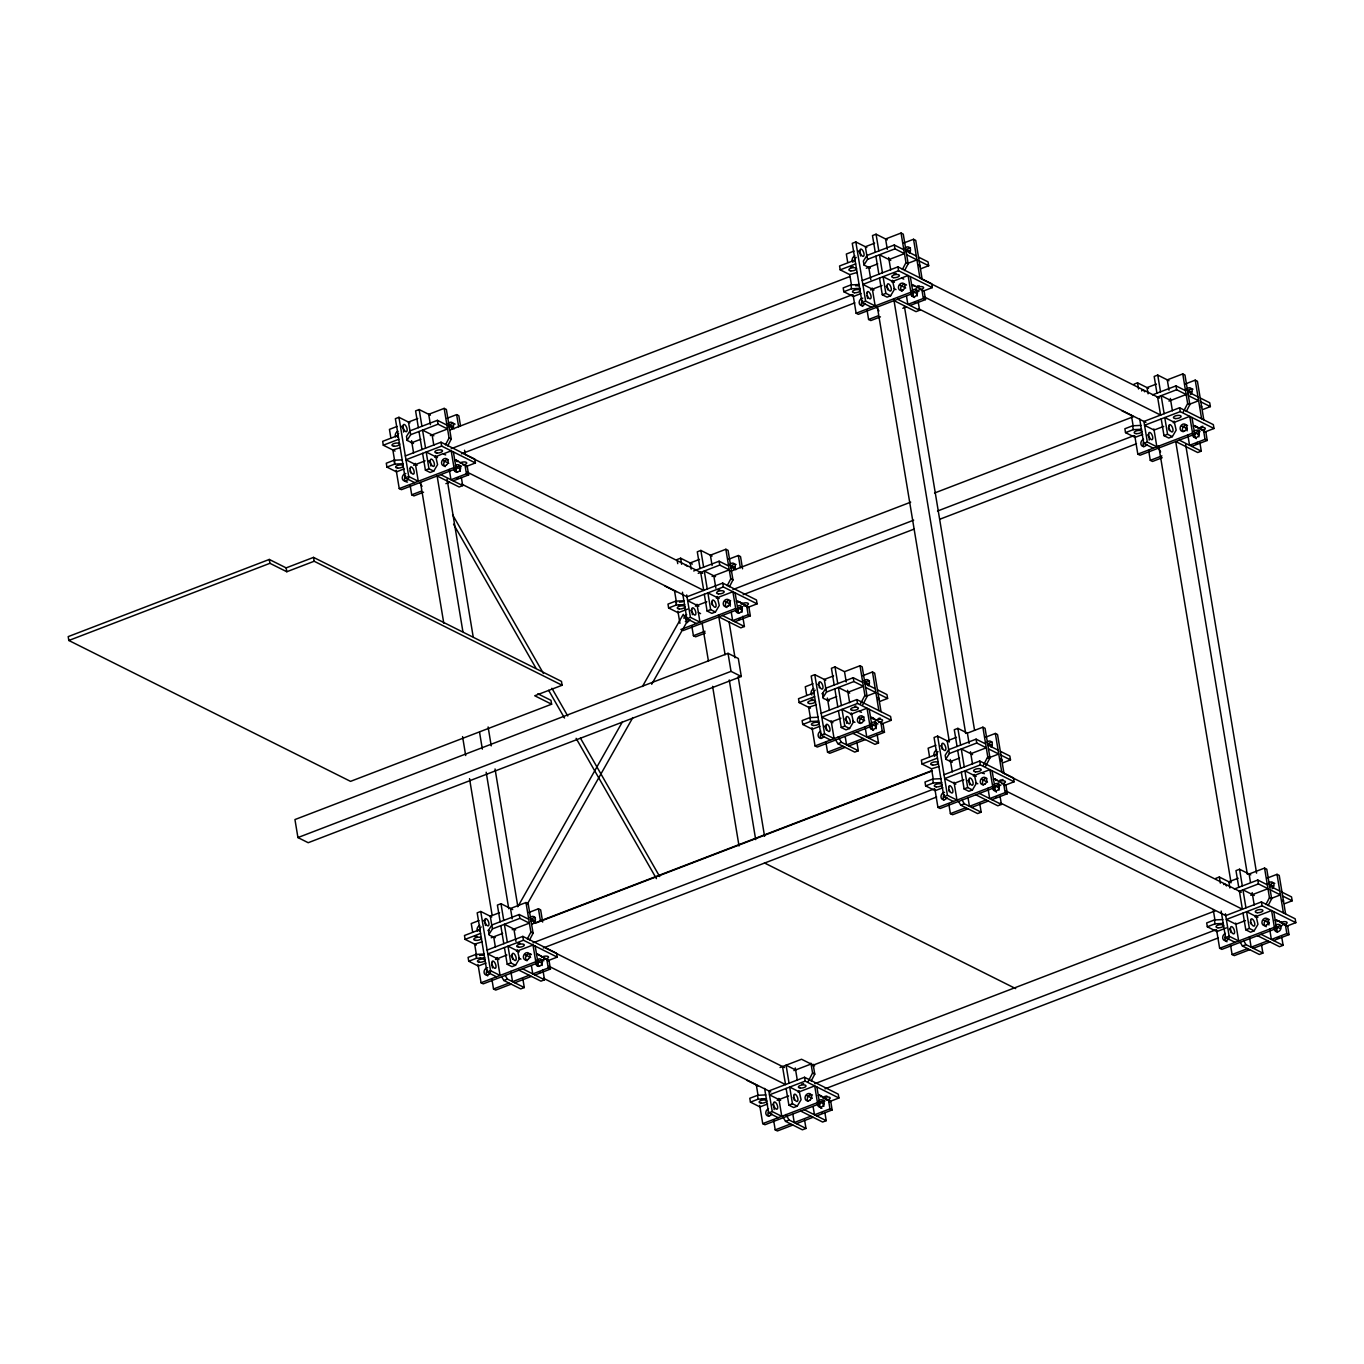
<?xml version="1.0" encoding="UTF-8"?>
<svg xmlns="http://www.w3.org/2000/svg" width="1364" height="1364" viewBox="0 0 1364 1364"><rect width="100%" height="100%" fill="white"/><g stroke="black" fill="none" stroke-linecap="round" stroke-linejoin="round"><path stroke-width="1.5" d="M495.303 937.631L489.301 935.21L488.38 930.129L488.977 930.777M829.329 700.84L823.31 698.402L822.39 693.321L823.038 694.157M818.247 1095.565L819.44 1095.104L830.761 1101.601L832.142 1109.955L816.678 1115.905M1273.567 940.563L1289.031 934.613L1287.65 926.258L1278.528 920.853L1277.335 921.314M816.388 704.728L808.664 707.336L810.352 717.498M445.499 444.817L449.063 437.98L444.17 408.382L428.705 414.315L430.41 424.63M447.699 445.926L451.262 439.072L446.369 409.473L444.17 408.382M527.305 938.978L530.869 932.141L525.975 902.542L510.511 908.475L512.216 918.807M529.505 940.086L533.085 933.249L528.175 903.65L525.975 902.542M727.2 585.702L730.763 578.865L725.853 549.266L710.388 555.199L712.093 565.514M729.399 586.81L732.962 579.956L728.069 550.357L725.853 549.266M902.388 269.475L905.969 262.638L901.058 233.039L885.594 238.973L887.299 249.288M904.588 270.566L908.168 263.729L903.258 234.131L901.058 233.039M860.428 703.892L864.895 695.35L860.002 665.751L844.521 671.685L846.243 682M862.645 705L867.095 696.441L862.201 666.843L860.002 665.751M808.102 1081.584L812.569 1073.025L810.932 1063.153M811.205 1080.97L814.768 1074.133L813.132 1064.261M983.308 765.357L987.775 756.798L982.864 727.2L967.4 733.133L969.105 743.448M985.507 766.449L989.974 757.89L985.064 728.291L982.864 727.2M1183.202 412.064L1187.652 403.522L1182.759 373.924L1167.277 379.857L1168.999 390.172M1186.288 411.468L1189.851 404.614L1184.958 375.015L1182.759 373.924M1265.894 904.52L1269.458 897.683L1264.564 868.084L1249.1 874.017L1250.464 882.269M1268.094 905.628L1271.657 898.791L1266.764 869.192L1264.564 868.084M422.618 453.377L425.398 470.103L430.154 472.49L433.735 471.126L437.571 464.63L435.542 455.593M517.791 906.77L622.53 721.675M642.427 686.501L683.262 614.312L687.286 621.336L651.685 684.268M527.05 904.537L632.828 717.583M879.524 278.034L882.286 294.76L887.06 297.147L890.624 295.783L894.477 289.287L892.431 280.251M504.441 947.554L507.203 964.28L511.977 966.667L515.541 965.286L519.377 958.79L517.348 949.77M704.318 594.261L707.081 611.004L711.855 613.374L715.418 612.01L719.271 605.514L717.225 596.494M838.451 710.746L841.23 727.472L845.987 729.859L849.567 728.495L853.404 721.999L851.358 712.963M961.33 772.194L964.092 788.938L968.866 791.325L972.43 789.944L976.283 783.447L974.237 774.428M1161.207 418.918L1163.986 435.645L1168.743 438.032L1172.324 436.668L1176.16 430.172L1174.114 421.135M786.124 1088.438L788.886 1105.164L793.66 1107.551L797.241 1106.17L801.077 1099.674L799.031 1090.654M1243.013 913.096L1245.792 929.822L1250.549 932.209L1254.13 930.828L1257.966 924.332L1255.937 915.312M413.497 443.471L407.154 440.453L406.472 436.412L410.035 430.836L437.401 420.334L446.932 425.108M407.12 440.282L410.666 434.707L438.032 424.204L447.58 428.961L430.393 435.559M870.385 268.128L864.043 265.11L863.361 261.07L866.924 255.494L894.29 244.991L903.838 249.765M864.009 264.94L867.572 259.348L894.937 248.845L904.468 253.619L889.192 259.484M488.278 930.589L491.841 924.997L519.207 914.511L528.738 919.268M488.926 934.442L492.489 928.867L519.855 918.364L529.385 923.138L512.199 929.719M822.304 693.782L825.868 688.206L853.233 677.703L862.764 682.477M822.935 697.652L826.499 692.059L853.864 681.557L863.412 686.331L848.135 692.196M952.191 762.288L945.849 759.271L945.184 755.247L948.73 749.654L976.095 739.152L985.643 743.926M945.815 759.1L949.378 753.525L976.743 743.022L986.274 747.796L971.015 753.644M739.851 602.308L736.441 601.388M400.368 447.682L392.849 449.967L394.861 462.157M857.138 272.442L849.738 274.624L851.426 284.786M482.174 941.842L474.655 944.144L476.667 956.335M939.08 766.5L931.544 768.802L933.232 778.946M914.801 286.218L911.646 285.161M737.736 607.696L741.624 609.776M409.933 422.806L398.936 417.299L395.372 418.68L405.159 477.877L414.707 482.634M430.41 415.168L419.157 409.541L415.594 410.905L418.356 427.648M866.839 247.464L855.825 241.957L852.261 243.338L862.065 302.535L871.596 307.292M887.299 239.825L876.063 234.199L872.483 235.563L875.262 252.306M397.163 426.421L389.439 429.387L390.82 437.742M417.725 418.526L408.467 422.073L410.666 434.707M854.069 251.061L846.328 254.045L847.709 262.4M874.614 243.184L865.373 246.731L866.737 254.983M398.135 435.406L382.67 441.339L383.301 445.21L395.048 451.075M855.023 260.064L839.559 265.997L840.207 269.85L849.567 274.539M446.863 418.356L456.633 414.622L458.833 415.713L460.521 425.875M903.752 243.014L913.539 239.263L915.738 240.371L922.115 278.972M383.301 445.21L398.782 439.259M840.207 269.85L855.671 263.917M411.314 442.891L420.862 439.225M866.293 268.265L877.751 263.883M450.205 429.899L849.533 276.653M402.363 459.856L394.026 460.248L386.285 463.214L386.933 467.085L396.464 471.842L404.102 468.926M405.33 455.917L441.015 442.209L474.774 459.088L475.405 462.959L465.738 466.659M859.252 284.513L850.914 284.906L843.191 287.872L843.822 291.743L853.353 296.5L860.991 293.567M862.219 280.575L897.921 266.867L931.663 283.746L932.294 287.599L922.627 291.316M907.401 263.525L916.932 259.859L906.668 254.727M386.933 467.085L394.656 464.118L402.994 463.726M475.405 462.959L441.663 446.079L405.961 459.77L417.111 465.346M843.822 291.743L851.562 288.759L859.9 288.384M932.294 287.599L898.552 270.737L862.866 284.428L874.017 290.003M451.194 448.688L852.5 294.675M920.939 268.691L928.679 265.724L928.031 261.871L918.501 257.097M413.65 465.26L425.091 460.862M434.639 457.196L442.669 453.803L445.67 454.911M870.539 289.918L881.996 285.519M891.527 281.854L908.083 275.494L910.862 292.237L913.062 293.328L910.299 276.602M461.475 453.82L854.836 302.859M405.159 477.877L408.74 476.496L418.271 481.27L415.304 463.368M425.398 470.103L428.961 468.739L433.735 471.126M862.065 302.535L865.629 301.154L875.159 305.928L872.193 288.026M882.286 294.76L885.85 293.396L890.624 295.783M396.208 470.29L399.243 488.585L453.973 467.579L456.173 468.67L453.394 451.944M853.097 294.948L856.132 313.226L910.862 292.237M456.173 468.67L401.442 489.676L399.243 488.585M913.062 293.328L858.331 314.334L856.132 313.226M410.07 484.953L411.706 494.808L421.374 491.108M454.741 460.503L455.934 460.043L467.255 466.539L468.636 474.911L466.437 473.802L450.973 479.753L449.268 469.421M866.958 309.611L868.595 319.466L878.263 315.766M912.823 284.701L924.144 291.197L925.525 299.568L923.326 298.46L907.861 304.411L906.497 296.141M423.573 492.199L413.906 495.916L411.706 494.808M445.892 483.64L449.608 482.225M453.172 480.844L468.636 474.911M880.462 316.857L870.795 320.574L868.595 319.466M902.798 308.298L906.497 306.866M910.061 305.502L925.525 299.568M551.619 704.199L534.739 695.759L562.104 685.257L561.474 681.386L313.515 557.382L286.15 567.884L269.288 559.445L68.2 636.613L68.831 640.483L350.531 781.367L551.619 704.199L550.971 700.329L537.842 693.764M461.356 477.451L462.703 485.618L459.139 486.982L437.128 475.985M918.245 302.109L919.609 310.276L916.028 311.64L894.017 300.643M68.831 640.483L269.919 563.315L286.798 571.738L314.163 561.252L562.104 685.257M692.366 564.065L680.636 558.2L677.056 559.564L677.738 563.639M712.11 556.052L700.857 550.425L697.294 551.806L700.056 568.532M1133.944 384.222L1137.525 382.841L1148.522 388.348M1168.999 380.709L1157.746 375.083L1154.183 376.447L1156.945 393.19M699.425 559.411L690.167 562.957L691.19 569.146M1156.314 384.068L1147.056 387.615L1148.079 393.804M693.679 570.97L719.101 561.218L728.632 565.992M1152.529 394.878L1175.99 385.876L1185.521 390.65M728.564 559.257L738.333 555.506L740.533 556.597L742.545 568.788M1185.452 383.898L1195.222 380.147L1197.421 381.255L1203.815 419.856M698.232 573.34L719.732 565.088L729.263 569.845L712.093 576.443M1157.081 397.248L1176.62 389.746L1186.169 394.503L1168.982 401.101M729.911 571.55L910.692 502.174M934.545 493.018L1133.211 416.77M684.046 600.74L675.709 601.132L667.985 604.099L668.616 607.969L678.164 612.743L687.695 609.077M747.438 607.543L757.105 603.843L756.457 599.972L722.715 583.093L687.013 596.801L461.731 484.118M1140.952 425.398L1132.614 425.79L1124.874 428.756L1125.522 432.627L1135.053 437.384L1142.691 434.468M1204.327 432.2L1213.994 428.501L1213.346 424.63L1179.604 407.751L1143.919 421.459L1147.329 442.038L1156.86 446.812L1153.893 428.91M1189.084 404.409L1198.632 400.743L1188.368 395.611M668.616 607.969L676.356 605.002L684.694 604.61M757.105 603.843L723.346 586.963L687.661 600.654L698.811 606.23M1125.522 432.627L1133.245 429.66L1141.583 429.268M1213.994 428.501L1180.252 411.621L1144.549 425.312L1153.825 429.95M732.894 589.572L913.675 520.178M937.511 511.04L1134.2 435.559M1202.639 409.592L1210.362 406.608L1209.732 402.755L1200.201 397.981M695.333 606.145L706.791 601.746M716.339 598.08L732.894 591.737L735.656 608.463L737.856 609.555L735.094 592.828M1154.132 430.069L1163.68 426.403M1173.228 422.738L1189.783 416.378L1192.545 433.121L1194.762 434.212L1191.983 417.486M743.158 594.704L914.016 529.13M939.847 519.224L1136.519 443.743M682.46 592.215L686.859 618.762L690.423 617.381L699.971 622.154L697.004 604.252M707.081 611.004L710.661 609.623L715.418 612.01M1139.69 418.918L1143.748 443.419L1147.329 442.038M1163.986 435.645L1167.55 434.281L1172.324 436.668M735.656 608.463L680.926 629.469L683.125 630.56L737.856 609.555M1134.797 435.832L1137.815 454.127L1192.545 433.121M1194.762 434.212L1140.014 455.218L1137.815 454.127M691.77 625.837L693.406 635.709L705 631.242M739.834 602.036L748.938 607.44L750.336 615.795L748.137 614.704L732.656 620.637L731.292 612.368M1148.659 450.495L1150.295 460.35L1161.889 455.9M1193.33 426.045L1194.523 425.585L1205.844 432.081L1207.225 440.453L1205.026 439.344L1189.561 445.295L1187.839 434.963M705.273 633.084L695.606 636.8L693.406 635.709M734.872 621.728L750.336 615.795M1162.162 457.741L1152.495 461.458L1150.295 460.35M1191.761 446.386L1207.225 440.453M742.715 616.289L744.403 626.502L740.822 627.866L718.828 616.869M1199.945 442.993L1201.292 451.16L1197.728 452.524L1175.717 441.527L1247.361 874.307M728.035 653.339L294.948 819.559L297.932 837.564L308.196 842.713L741.3 676.493L738.316 658.471L728.035 653.339L731.019 671.361L741.3 676.493M297.932 837.564L731.019 671.361M825.766 680.176L814.768 674.668L811.188 676.05L820.992 735.247L830.54 740.004M844.367 671.6L834.99 666.911L831.426 668.275L834.188 685.018M812.995 683.773L805.272 686.757L806.653 695.111M833.557 675.896L824.299 679.442L826.004 689.758M813.967 692.776L798.503 698.709L799.134 702.562L810.387 708.189M862.696 675.726L872.466 671.975L874.665 673.083L881.059 711.684M799.134 702.562L814.598 696.629M827.147 700.244L836.678 696.595M818.195 717.225L809.858 717.617L802.117 720.584L802.765 724.454L812.296 729.211L819.934 726.279M821.162 713.287L856.848 699.579L890.59 716.458L891.238 720.311L881.57 724.028M866.328 696.237L875.876 692.571L865.611 687.439M802.765 724.454L810.489 721.471L818.826 721.096M891.238 720.311L857.496 703.449L821.793 717.14L832.944 722.715M879.882 701.403L887.606 698.436L886.975 694.583L877.444 689.809M831.375 721.897L840.923 718.231M850.471 714.566L858.502 711.173L861.485 712.281M820.992 735.247L824.572 733.866L834.103 738.64L831.136 720.738M841.23 727.472L844.793 726.108L849.567 728.495M812.04 727.66L815.058 745.938L869.789 724.949L871.988 726.04L869.226 709.314M871.988 726.04L817.258 747.046L815.058 745.938M835.689 740.038L837.871 743.687L841.435 742.306L858.314 750.746L856.916 742.374M825.902 742.323L827.539 752.178L843.003 746.244M863.224 738.487L846.567 744.88L845.203 736.611M870.573 717.873L871.647 717.379L883.088 723.909L884.469 732.28L882.269 731.172L866.805 737.123L865.083 726.79M845.203 747.353L829.738 753.286L827.539 752.178M848.766 745.972L865.424 739.578M869.004 738.214L884.469 732.28M858.314 750.746L854.734 752.11L837.871 743.687M877.188 734.821L878.535 742.988L874.972 744.352L852.96 733.355M491.756 916.983L480.742 911.476L477.178 912.84L486.982 972.038L496.513 976.812M512.711 909.583L500.98 903.701L497.4 905.082L500.179 921.808M948.645 741.624L937.631 736.134L934.067 737.498L943.871 796.695L953.402 801.469M967.246 733.048L957.869 728.359L954.289 729.74L957.068 746.466M478.986 920.581L471.245 923.547L472.626 931.919M499.531 912.686L490.29 916.233L491.654 924.502M935.875 745.238L928.134 748.205L929.515 756.56M956.437 737.344L947.179 740.891L949.378 753.525M479.94 929.566L464.476 935.499L465.124 939.37L476.36 944.996M936.846 754.224L921.365 760.157L922.013 764.028L931.39 768.716M528.669 912.533L538.439 908.782L540.656 909.873L542.667 922.064M985.558 737.191L995.345 733.44L997.544 734.531L1003.938 773.149M465.124 939.37L480.588 933.436M922.013 764.028L937.477 758.094M491.211 937.784L502.668 933.385M950.009 761.709L959.557 758.043M532.011 924.076L931.339 770.813M932.328 770.865L536.086 922.934L530.954 920.376M484.169 954.033L475.831 954.408L468.091 957.392L468.739 961.245L478.27 966.019L485.908 963.086M487.136 950.077L522.838 936.386L556.58 953.248L557.211 957.119L547.544 960.836M941.058 778.691L932.72 779.066L924.997 782.032L925.627 785.903L935.175 790.677L942.797 787.744M944.024 774.735L979.727 761.027L1013.469 777.906L1014.1 781.777L1004.433 785.476M987.297 758.418L998.755 754.019L988.474 748.887M468.739 961.245L476.479 958.278L484.8 957.886M557.211 957.119L523.469 940.239L487.783 953.93L498.934 959.523M925.627 785.903L933.368 782.936L941.706 782.544M1014.1 781.777L980.358 764.897L944.672 778.588L955.823 784.164M533 942.848L934.323 788.835M1002.745 762.868L1010.485 759.901L1009.854 756.031L1000.306 751.257M495.456 959.421L506.897 955.022M516.444 951.373L533 945.013L535.779 961.739L537.979 962.848L535.199 946.105M954.254 783.345L963.802 779.679M973.333 776.014L981.364 772.621L984.365 773.729M543.281 947.98L936.642 797.019M486.982 972.038L490.546 970.674L500.077 975.431L497.11 957.528M507.203 964.28L510.767 962.899L515.541 965.286M943.871 796.695L947.434 795.331L956.982 800.088L954.016 782.186M964.092 788.938L967.673 787.557L972.43 789.944M478.014 964.45L481.049 982.745L535.779 961.739M934.903 789.108L937.938 807.403L992.668 786.397L994.868 787.488L992.105 770.762M537.979 962.848L483.248 983.853L481.049 982.745M994.868 787.488L940.137 808.494L937.938 807.403M501.679 976.829L503.845 980.477L507.425 979.113L524.288 987.553L522.906 979.181M958.568 801.486L960.733 805.135L964.314 803.771L981.176 812.194L979.795 803.839M491.875 979.113L493.512 988.985L508.977 983.052M529.215 975.277L512.557 981.671L510.835 971.356M536.546 954.664L537.621 954.169L549.061 960.716L550.442 969.071L548.243 967.98L532.778 973.913L531.414 965.661M948.781 803.771L950.401 813.643L965.883 807.693M986.104 799.935L969.446 806.329L968.082 798.076M993.452 779.321L994.629 778.878L1005.95 785.374L1007.348 793.729L1005.132 792.637L989.667 798.571L987.962 788.239M511.176 984.143L495.712 990.076L493.512 988.985M514.757 982.779L531.414 976.385M534.978 975.021L550.442 969.071M968.082 808.801L952.601 814.734L950.401 813.643M971.645 807.437L988.303 801.043M991.867 799.662L1007.348 793.729M524.288 987.553L520.724 988.917L503.845 980.477M542.821 969.582L544.509 979.778L540.945 981.159L518.934 970.145M981.176 812.194L977.613 813.575L960.733 805.135M1000.051 796.269L1001.415 804.436L997.834 805.8L975.84 794.803M1215.767 878.382L1219.331 877.018L1230.328 882.525M1250.805 874.87L1239.552 869.243L1235.989 870.624L1238.751 887.35M1238.12 878.228L1228.862 881.775L1229.885 887.981M1234.335 889.038L1257.796 880.036L1267.326 884.81M1267.258 878.075L1277.028 874.324L1279.227 875.415L1285.621 914.033M780.038 1067.501L801.538 1059.248L814.666 1065.813M1238.887 891.408L1258.426 883.906L1267.974 888.68L1250.788 895.261M793.899 1070.604L811.086 1064.022M811.716 1065.71L1215.017 910.947M765.852 1094.917L757.532 1095.309L749.791 1098.276L750.439 1102.129L759.97 1106.903L767.608 1103.97M829.244 1101.72L838.911 1098.003L838.263 1094.15L804.521 1077.27L768.836 1090.961L772.246 1111.558L781.777 1116.332L778.81 1098.412M1222.758 919.575L1214.42 919.95L1206.68 922.934L1207.328 926.787L1216.859 931.561L1226.407 927.895M1225.725 915.619L1261.41 901.928L1295.169 918.79L1295.8 922.661L1286.133 926.361M1270.89 898.569L1280.438 894.903L1270.174 889.771M750.439 1102.129L758.162 1099.162L766.5 1098.77M838.911 1098.003L805.169 1081.123L769.466 1094.832L780.617 1100.407M1207.328 926.787L1215.051 923.82L1223.389 923.428M1295.8 922.661L1262.058 905.781L1226.355 919.472L1235.631 924.11M814.7 1083.732L1216.006 929.719M1284.445 903.752L1292.185 900.786L1291.538 896.915L1282.007 892.158M777.139 1100.305L788.597 1095.906M798.145 1092.257L814.7 1085.897L817.462 1102.624L819.662 1103.732L816.9 1086.989M1235.955 924.229L1245.485 920.564M1255.033 916.898L1271.589 910.555L1274.368 927.281L1276.568 928.39L1273.788 911.646M824.964 1088.864L1218.325 937.903M764.607 1088.421L768.665 1112.922L772.246 1111.558M788.886 1105.164L792.467 1103.8L797.241 1106.17M1221.172 911.05L1225.554 937.58L1229.135 936.216L1238.665 940.972L1235.699 923.07M1245.792 929.822L1249.356 928.441L1254.13 930.828M759.714 1105.334L762.732 1123.629L817.462 1102.624M1216.603 929.992L1219.638 948.287L1274.368 927.281M819.662 1103.732L764.931 1124.737L762.732 1123.629M1276.568 928.39L1221.837 949.378L1219.638 948.287M782.288 1115.888L785.545 1121.361L789.108 1119.997L805.988 1128.437L804.59 1120.066M1240.268 942.371L1242.434 946.019L1245.997 944.655L1262.876 953.095L1261.495 944.723M773.576 1119.997L775.212 1129.869L790.677 1123.936M810.898 1116.161L794.24 1122.555L792.876 1114.303M832.142 1109.955L829.943 1108.864L814.479 1114.797L813.097 1106.545M1230.464 944.655L1232.101 954.527L1247.566 948.594M1267.787 940.819L1251.146 947.213L1249.424 936.898M1289.031 934.613L1286.832 933.522L1271.367 939.455L1269.662 929.14M792.876 1125.027L777.412 1130.961L775.212 1129.869M796.44 1123.663L813.097 1117.269M1249.765 949.685L1234.301 955.618L1232.101 954.527M1253.346 948.321L1270.003 941.927M805.988 1128.437L802.407 1129.801L785.545 1121.361M824.862 1112.495L826.209 1120.662L822.645 1122.043L800.634 1111.029M1262.876 953.095L1259.313 954.459L1242.434 946.019M1281.751 937.153L1283.098 945.32L1279.534 946.701L1257.523 935.687M893.795 288.52L895.995 289.611M975.601 782.68L977.8 783.788M819.014 1101.464L823.447 1103.936M1195.648 427.188L1196.791 426.744M995.771 780.464L996.948 780.089L994.629 778.878M820.565 1096.69L821.639 1096.196M456.94 461.612L458.236 461.271L455.934 460.043M871.647 717.379L874.068 718.64L872.772 718.981M1278.631 920.973L1275.135 920.206M537.621 954.169L549.061 960.716M906.617 249.493L909.805 251.078M1186.731 389.575L1191.488 391.962M906.037 250.857L916.301 256.006M1187.72 391.741L1198.001 396.89M919.148 260.967L928.679 265.724M1200.832 401.851L1210.362 406.608M905.969 262.638L908.168 263.729M1187.652 403.522L1189.851 404.614M890.76 260.439L879.473 254.795L882.44 272.8M1170.568 400.385L1161.156 395.679L1164.14 413.684M920.939 278.682L1159.553 398.032M901.553 278.017L903.752 279.108M924.144 291.197L921.945 290.106L923.326 298.46M1194.523 425.585L1205.844 432.081M923.922 296.704L1160.645 415.099M894.392 282.314L883.088 276.67L885.85 293.396M900.035 285.144L905.679 287.975M912.789 291.521L916.83 293.55M1174.199 422.26L1164.771 417.555L1167.55 434.281M1181.718 426.028L1187.379 428.859M1195.836 433.087L1198.53 434.434M918.62 308.776L1145.879 422.431M1121.89 410.752L1133.143 416.361M897.597 299.262L919.609 310.276M1179.28 440.146L1201.292 451.16M1143.748 443.419L1153.296 448.176M449.728 424.835L452.916 426.421M731.428 565.719L734.599 567.305M449.131 426.199L454.28 428.773M730.831 567.1L735.963 569.658M449.063 437.98L451.262 439.072M730.763 578.865L732.962 579.956M433.871 435.781L422.567 430.137L425.551 448.142M715.554 576.665L704.267 571.022L707.251 589.043M464.05 454.024L702.665 573.374M467.255 466.539L465.056 465.448L466.437 473.802M737.634 600.927L748.938 607.44M467.017 472.046L703.739 590.442L700.687 572.386M437.486 457.656L426.199 452.013L428.961 468.739M443.147 460.486L448.79 463.317M455.9 466.863L459.941 468.892M719.186 598.54L707.882 592.897L710.661 609.623M724.83 601.371L730.473 604.201M865.56 682.205L868.732 683.79M988.423 743.653L991.611 745.238M1270.123 884.537L1273.294 886.123M864.964 683.569L875.228 688.718M987.843 745.034L998.107 750.166M1269.526 885.918L1279.807 891.05M665.001 586.094L676.254 591.72M440.708 474.604L462.703 485.618M722.391 615.488L744.403 626.502M878.075 693.679L887.606 698.436M1000.954 755.127L1010.485 759.901M1282.637 896.012L1292.185 900.786M864.895 695.35L867.095 696.441M987.775 756.798L989.974 757.89M1269.458 897.683L1271.657 898.791M698.368 612.504L700.567 613.612M849.704 693.151L838.4 687.507L841.383 705.512M972.566 754.599L961.279 748.955L964.263 766.977M1254.266 895.483L1242.962 889.84L1245.946 907.861M1002.745 772.842L1241.359 892.192M686.859 618.762L696.39 623.536M883.088 723.909L880.888 722.818L882.269 731.172M1005.95 785.374L1003.751 784.266L1005.132 792.637M1276.329 919.762L1287.65 926.258M1005.728 790.864L1242.451 909.259M851.443 714.088L842.014 709.382L844.793 726.108M858.962 717.856L864.623 720.686M871.732 724.233L875.773 726.262M976.198 776.474L964.894 770.831L967.673 787.557M981.841 779.304L987.485 782.135M994.612 785.698L998.636 787.71M1257.881 917.375L1246.594 911.715L1249.356 928.441M1263.541 920.189L1269.185 923.019M1276.295 926.582L1280.336 928.594M852.722 721.232L854.938 722.323M1000.426 802.936L1225.793 915.653M856.524 731.974L878.535 742.988M979.403 793.439L1001.415 804.436M1261.086 934.323L1283.098 945.32M1225.554 937.58L1235.102 942.354M764.454 862.952L1015.686 988.61M531.534 918.995L534.722 920.581M530.869 932.141L533.085 933.249M812.569 1073.025L814.768 1074.133M515.677 929.941L504.373 924.298L507.357 942.319M795.485 1069.888L786.073 1065.182L789.057 1083.204M545.856 948.202L784.471 1067.535M819.44 1095.104L830.761 1101.601M548.839 966.206L785.562 1084.602L782.51 1066.563M519.292 951.833L508.005 946.173L510.767 962.899M524.952 954.647L530.596 957.477M537.706 961.04L541.747 963.052M799.116 1091.763L789.688 1087.057L792.467 1103.8M806.636 1095.531L812.296 1098.361M518.712 958.022L520.912 959.131M543.537 978.295L770.796 1091.95M746.807 1080.254L758.06 1085.88M522.514 968.781L544.509 979.778M804.197 1109.665L826.209 1120.662M768.665 1112.922L778.196 1117.696M1157.371 446.386L1160.628 451.859M875.671 305.502L878.928 310.975M1243.832 941.007L1245.997 944.655M962.131 800.122L964.314 803.771M838.178 736.85L841.435 742.306M419.873 482.668L422.039 486.317M785.852 1114.524L789.108 1119.997M505.243 975.465L507.425 979.113M452.575 514.757L543.452 673.509M551.909 688.274L567.765 715.981M580.433 738.129L659.699 876.575M453.547 524.185L535.967 668.189M548.652 690.337L564.491 718.027M576.12 738.333L656.425 878.638M982.165 772.638L989.906 769.671L992.668 786.397M859.286 711.173L867.027 708.206L869.789 724.949M443.471 453.82L451.194 450.836L453.973 467.579M1195.222 380.147L1201.616 418.765M1203.645 430.99L1205.026 439.344M1277.028 874.324L1283.422 912.925M1285.451 925.15L1286.832 933.522M1198.257 432.78L1198.922 436.872M1186.475 426.71L1187.157 430.836M1268.281 920.871L1268.98 924.997M1175.99 385.876L1176.62 389.746M1179.604 407.751L1180.252 411.621M1185.657 444.63L1256.585 873.148M1257.796 880.036L1258.426 883.906M1261.41 901.928L1262.058 905.781M1170.363 398.441L1172.409 410.82M1252.169 892.602L1254.215 904.98M1157.746 375.083L1160.525 391.809M1239.552 869.243L1242.331 885.986M1157.593 397.043L1160.576 415.065M1239.399 891.204L1242.382 909.225M1158.718 445.892L1231.061 882.815M1137.525 382.841L1138.531 388.979M1219.331 877.018L1220.337 883.139M1225.418 913.761L1229.135 936.216M1131.438 415.508L1133.109 425.67M1213.244 909.686L1214.915 919.83M1132.614 425.79L1133.245 429.66M1214.42 919.95L1215.051 923.82M913.539 239.263L919.916 277.881M995.345 733.44L1001.739 772.041M916.557 291.896L917.239 295.988M998.363 786.073L999.045 790.148M894.29 244.991L894.937 248.845M897.921 266.867L898.552 270.737M904.315 305.843L974.544 730.166M976.095 739.152L976.743 743.022M979.727 761.027L980.358 764.897M888.663 257.54L890.726 269.936M970.469 751.717L972.532 764.096M893.693 298.614L965.678 733.423M876.063 234.199L878.825 250.925M957.869 728.359L960.631 745.102M875.893 256.159L878.876 274.181M957.699 750.319L960.682 768.341M877.376 307.105L949.361 741.931M866.924 255.494L867.572 259.348M868.783 267.378L870.829 279.756M950.248 759.475L952.294 771.871M855.825 241.957L865.629 301.154M937.631 736.134L947.434 795.331M850.914 284.906L851.562 288.759M932.72 779.066L933.368 782.936M872.466 671.975L878.859 710.593M875.5 724.608L876.165 728.7M853.233 677.703L853.864 681.557M856.848 699.579L857.496 703.449M847.607 690.252L849.653 702.648M834.99 666.911L837.769 683.637M834.836 688.871L837.82 706.893M825.868 688.206L826.499 692.059M827.368 698.027L829.431 710.405M814.768 674.668L824.572 733.866M809.858 717.617L810.489 721.471M738.333 555.506L740.345 567.697M746.739 606.332L748.137 614.704M828.562 1100.492L829.943 1108.864M741.351 608.139L742.033 612.214M823.174 1102.3L823.839 1106.374M729.587 602.053L730.269 606.179M719.101 561.218L719.732 565.088M722.715 583.093L723.346 586.963M729.109 622.069L735.026 657.789M738.146 676.697L764.573 836.337M804.521 1077.27L805.169 1081.123M713.815 575.847L715.861 588.225M795.28 1067.944L797.326 1080.322M718.487 614.84L725.102 654.754M729.263 679.954L755.69 839.61M700.857 550.425L703.619 567.151M702.17 623.331L708.445 661.148M712.605 686.348L739.032 845.987M680.636 558.2L681.642 564.321M686.706 594.943L690.423 617.381M674.532 590.851L676.561 603.041M677.908 611.174L679.92 623.365M756.338 1085.028L758.026 1095.19M675.709 601.132L676.356 605.002M757.532 1095.309L758.162 1099.162M464.561 450.256L465.226 454.314M456.633 414.622L458.662 426.813M538.439 908.782L540.468 920.973M546.862 959.608L548.243 967.98M459.668 467.238L460.35 471.33M541.474 961.415L542.156 965.49M437.401 420.334L438.032 424.204M441.015 442.209L441.663 446.079M447.068 479.088L473.155 636.63M488.107 726.961L491.228 745.869M495.047 768.972L517.655 905.508M519.207 914.511L519.855 918.364M522.838 936.386L523.469 940.239M432.115 434.963L433.82 445.278M513.921 929.123L515.984 941.501M437.145 476.053L462.873 631.498M479.565 732.332L482.344 749.126M486.181 772.229L508.772 908.765M419.157 409.541L421.936 426.267M500.98 903.701L503.742 920.444M419.004 431.501L421.988 449.523M500.81 925.662L503.793 943.683M420.487 482.447L443.777 623.195M462.567 736.611L465.687 755.52M469.523 778.622L492.114 915.159M411.553 440.657L413.599 453.036M491.841 924.997L492.489 928.867M493.7 936.88L495.405 947.213M398.936 417.299L408.74 476.496M480.742 911.476L490.546 970.674M394.026 460.248L394.656 464.118M475.831 954.408L476.479 958.278M313.515 557.382L314.163 561.252M286.15 567.884L286.798 571.738M269.288 559.445L269.919 563.315M817.854 684.234A3.887 1.688 69 0 1 818.366 685.001M819.15 686.859A3.887 1.688 69 0 1 819.372 687.797M824.333 726.108A3.887 1.688 69 0 1 825.391 727.472M825.834 728.359A3.887 1.688 69 0 1 826.396 730.269M845.1 718.93A3.887 1.688 69 0 1 846.055 720.601M846.396 721.556A3.887 1.688 69 0 1 846.703 723.38M870.863 728.666A3.887 1.688 69 0 1 873.403 730.439M874.989 721.079A3.887 1.5 -9.4 0 1 879.286 719.322A3.887 1.5 -9.4 0 1 882.576 720.448A3.887 1.5 -9.4 0 1 878.842 722.409M876.097 722.374A3.887 1.5 -9.4 0 1 875.466 722.153M855.91 705.938A3.887 1.5 -9.4 0 1 854.989 706.228M880.104 718.044A3.887 1.5 -9.4 0 1 878.211 718.538M811.836 695.009A3.887 3.171 -63.4 0 1 813.797 688.598M824.146 736.219A3.887 3.171 -63.4 0 1 818.622 737.123A3.887 3.171 -63.4 0 1 820.821 731.07M821.077 738.572A3.887 3.171 -63.4 0 1 821.469 733.269M813.268 693.543A3.887 3.171 -63.4 0 1 815.178 690.15M860.343 723.5A3.887 3.171 -63.4 0 1 864.009 716.952M877.751 697.55A3.887 1.5 -9.4 0 1 877.904 699.681M813.012 699.135A3.887 1.5 -9.4 0 1 811.103 699.63M870.999 723.346A3.887 3.171 -63.4 0 1 876.148 723.653A3.887 3.171 -63.4 0 1 873.727 729.314A3.887 3.171 -63.4 0 1 869.84 726.074M877.24 723.5A3.887 3.171 -63.4 0 1 877.887 724.028M873.454 730.269A3.887 3.171 -63.4 0 1 876.472 723.193M865.185 683.739A3.887 3.171 -63.4 0 1 869.448 680.721M863.975 680.875A3.887 3.171 -63.4 0 1 868.663 680.448A3.887 3.171 -63.4 0 1 868.254 685.751M401.476 426.267A3.887 1.688 69 0 1 402.533 427.631M402.977 428.535A3.887 1.688 69 0 1 403.556 432.064M410.001 470.989A3.887 1.688 69 0 1 410.564 472.899M428.739 460.981A3.887 1.688 69 0 1 430.871 466.028M458.389 478.082A3.887 1.688 69 0 1 456.599 478.031M455.03 471.296A3.887 1.688 69 0 1 455.968 471.33M456.514 471.705A3.887 1.688 69 0 1 457.059 472.302M460.111 462.89A3.887 1.5 -9.4 0 1 466.403 462.413A3.887 1.5 -9.4 0 1 463.01 465.039M395.543 436.906A3.887 3.171 -63.4 0 1 397.964 431.246M407.512 482.089A3.887 3.171 -63.4 0 1 405.637 475.917M408.706 477.929A3.887 3.171 -63.4 0 1 404.733 480.981A3.887 3.171 -63.4 0 1 402.312 477.212A3.887 3.171 -63.4 0 1 405.858 473.496M397.487 437.128A3.887 3.171 -63.4 0 1 398.612 433.445M445.158 466.676A3.887 3.171 -63.4 0 1 448.176 459.583M454.382 423.658A3.887 3.171 -63.4 0 1 455.03 424.187M449.182 427.341A3.887 3.171 -63.4 0 1 453.615 423.352M455.184 465.977A3.887 3.171 -63.4 0 1 460.333 466.283A3.887 3.171 -63.4 0 1 457.912 471.961A3.887 3.171 -63.4 0 1 454.007 468.704M456.974 472.37A3.887 3.171 -63.4 0 1 461.424 466.13M448.142 423.505A3.887 3.171 -63.4 0 1 453.087 423.437A3.887 3.171 -63.4 0 1 451.706 429.046M685.274 565.378A3.887 1.688 69 0 1 687.286 566.384M690.747 610.22A3.887 1.688 69 0 1 692.042 612.845M692.264 613.783A3.887 1.688 69 0 1 692.349 614.67M740.294 618.404A3.887 1.688 69 0 1 738.828 619.29M737.157 612.078A3.887 1.688 69 0 1 738.742 613.186A3.887 3.171 -63.4 0 1 742.34 606.707M711.479 603.229A3.887 1.688 69 0 1 712.264 605.07M741.215 604.167A3.887 1.5 -9.4 0 1 746.125 602.82A3.887 1.5 -9.4 0 1 748.239 604.388A3.887 1.5 -9.4 0 1 743.704 606.025M719.868 589.947A3.887 1.5 -9.4 0 1 717.924 590.049M680.602 605.019A3.887 1.5 -9.4 0 1 678.658 605.105M679.391 602.223A3.887 1.5 -9.4 0 1 682.307 601.933M689.996 619.75A3.887 3.171 -63.4 0 1 685.376 621.524M683.961 618.421A3.887 3.171 -63.4 0 1 686.689 614.584M687.575 622.615A3.887 3.171 -63.4 0 1 686.944 622.086M686.467 621.353A3.887 3.171 -63.4 0 1 686.757 617.619M726.841 607.56A3.887 3.171 -63.4 0 1 726.006 602.547A3.887 3.171 -63.4 0 1 730.644 600.774M730.865 568.225A3.887 3.171 -63.4 0 1 736.083 564.543M737.6 606.213A3.887 3.171 -63.4 0 1 742.289 608.037A3.887 3.171 -63.4 0 1 738.725 613.05A3.887 3.171 -63.4 0 1 735.878 608.617M729.246 565.225A3.887 3.171 -63.4 0 1 734.224 563.69A3.887 3.171 -63.4 0 1 734.122 569.265M858.365 250.925A3.887 1.688 69 0 1 860.514 255.972M866.89 295.647A3.887 1.688 69 0 1 867.538 298.443M886.174 286.218A3.887 1.688 69 0 1 886.685 287.003M887.129 287.889A3.887 1.688 69 0 1 887.691 289.799M911.936 295.954A3.887 1.688 69 0 1 913.948 296.96M915.483 302.16A3.887 1.688 69 0 1 914.528 303.2M916.062 288.367A3.887 1.5 -9.4 0 1 920.683 286.593A3.887 1.5 -9.4 0 1 923.53 288.009A3.887 1.5 -9.4 0 1 918.91 289.799M896.046 273.516A3.887 1.5 -9.4 0 1 894.068 273.823M856.78 288.588A3.887 1.5 -9.4 0 1 854.802 288.895M855.569 285.792A3.887 1.5 -9.4 0 1 858.331 285.809M919.268 285.826A3.887 1.5 -9.4 0 1 917.341 285.928M852.909 262.297A3.887 3.171 -63.4 0 1 854.853 255.886M865.202 303.507A3.887 3.171 -63.4 0 1 859.473 304.036A3.887 3.171 -63.4 0 1 862.764 298.153M862.781 306.388A3.887 3.171 -63.4 0 1 862.542 300.557M854.341 260.831A3.887 3.171 -63.4 0 1 856.234 257.438M905.849 284.547A3.887 3.171 -63.4 0 1 906.48 285.076M902.047 291.316A3.887 3.171 -63.4 0 1 905.065 284.241M918.807 264.838A3.887 1.5 -9.4 0 1 919.558 266.56M853.165 266.713A3.887 1.5 -9.4 0 1 850.232 267.003M906.071 251.999A3.887 3.171 -63.4 0 1 910.504 248.009M912.073 290.634A3.887 3.171 -63.4 0 1 917.341 291.214A3.887 3.171 -63.4 0 1 914.221 296.772A3.887 3.171 -63.4 0 1 911.084 292.39M914.511 297.557A3.887 3.171 -63.4 0 1 913.965 292.135A3.887 3.171 -63.4 0 1 918.961 291.316M905.031 248.163A3.887 3.171 -63.4 0 1 909.72 247.754A3.887 3.171 -63.4 0 1 909.328 253.039M1141.634 390.957A3.887 1.688 69 0 1 1144.686 391.809M1147.636 434.877A3.887 1.688 69 0 1 1148.931 437.486M1149.153 438.441A3.887 1.688 69 0 1 1149.17 440.078M1168.368 427.887A3.887 1.688 69 0 1 1169.374 430.683M1196.654 443.982A3.887 1.688 69 0 1 1195.734 443.948M1194.046 436.736A3.887 1.688 69 0 1 1196.16 438.628M1197.234 442.294A3.887 1.688 69 0 1 1196.978 443.624M1198.104 428.825A3.887 1.5 -9.4 0 1 1204.463 427.699A3.887 1.5 -9.4 0 1 1202.588 430.376M1199.672 430.666A3.887 1.5 -9.4 0 1 1198.223 430.325M1202.86 426.233A3.887 1.5 -9.4 0 1 1200.968 426.71M1146.902 444.408A3.887 3.171 -63.4 0 1 1141.378 445.295A3.887 3.171 -63.4 0 1 1143.578 439.242M1143.833 446.744A3.887 3.171 -63.4 0 1 1143.646 442.277M1183.1 431.672A3.887 3.171 -63.4 0 1 1187.533 425.432M1201.138 405.943A3.887 1.5 -9.4 0 1 1201.258 407.444M1187.805 393.838A3.887 3.171 -63.4 0 1 1192.971 389.2M1193.756 431.518A3.887 3.171 -63.4 0 1 1198.922 431.825A3.887 3.171 -63.4 0 1 1196.484 437.486A3.887 3.171 -63.4 0 1 1192.596 434.246M1196.211 438.441A3.887 3.171 -63.4 0 1 1195.376 433.445A3.887 3.171 -63.4 0 1 1200.013 431.672M1186.151 389.865A3.887 3.171 -63.4 0 1 1191.42 388.638A3.887 3.171 -63.4 0 1 1190.295 394.588M940.717 745.682A3.887 1.688 69 0 1 941.228 746.466M941.671 747.353A3.887 1.688 69 0 1 942.234 749.262M948.713 789.824A3.887 1.688 69 0 1 949.276 791.717M967.98 780.396A3.887 1.688 69 0 1 968.934 782.049M969.275 783.004A3.887 1.688 69 0 1 969.582 784.846M996.777 797.258A3.887 1.688 69 0 1 995.839 797.224M993.742 790.114A3.887 1.688 69 0 1 996.266 791.904M998.226 782.118A3.887 1.5 -9.4 0 1 1004.876 781.095A3.887 1.5 -9.4 0 1 1001.722 783.857M998.96 783.823A3.887 1.5 -9.4 0 1 998.329 783.618M1002.983 779.509A3.887 1.5 -9.4 0 1 1000.085 780.089M934.715 756.457A3.887 3.171 -63.4 0 1 936.676 750.064M947.008 797.684A3.887 3.171 -63.4 0 1 941.279 798.196A3.887 3.171 -63.4 0 1 944.57 792.331M943.939 800.02A3.887 3.171 -63.4 0 1 944.348 794.735M936.147 754.991A3.887 3.171 -63.4 0 1 938.04 751.615M983.205 784.948A3.887 3.171 -63.4 0 1 986.888 778.401M1000.63 758.998A3.887 1.5 -9.4 0 1 1000.784 761.129M993.879 784.794A3.887 3.171 -63.4 0 1 999.028 785.101A3.887 3.171 -63.4 0 1 996.607 790.779A3.887 3.171 -63.4 0 1 992.702 787.539M1000.119 784.948A3.887 3.171 -63.4 0 1 1000.767 785.476M996.317 791.734A3.887 3.171 -63.4 0 1 999.352 784.641M988.065 745.187A3.887 3.171 -63.4 0 1 992.327 742.169M986.854 742.323A3.887 3.171 -63.4 0 1 991.526 741.914A3.887 3.171 -63.4 0 1 991.134 747.199M1223.644 884.554A3.887 1.688 69 0 1 1226.492 885.969M1229.441 929.037A3.887 1.688 69 0 1 1230.959 932.601M1278.784 937.784A3.887 1.688 69 0 1 1276.994 937.733M1275.869 930.896A3.887 1.688 69 0 1 1277.454 932.021A3.887 3.171 -63.4 0 1 1281.819 925.832M1250.191 922.047A3.887 1.688 69 0 1 1250.976 923.888M1280.506 922.593A3.887 1.5 -9.4 0 1 1286.985 922.286A3.887 1.5 -9.4 0 1 1282.416 924.843M1229.1 937.631A3.887 3.171 -63.4 0 1 1223.44 939.813A3.887 3.171 -63.4 0 1 1225.401 933.419M1227.054 941.74A3.887 3.171 -63.4 0 1 1225.452 936.437M1266.321 926.685A3.887 3.171 -63.4 0 1 1264.496 921.825A3.887 3.171 -63.4 0 1 1269.338 919.592M1282.944 900.104A3.887 1.5 -9.4 0 1 1283.064 901.604M1269.577 887.043A3.887 3.171 -63.4 0 1 1274.777 883.361M1275.579 925.679A3.887 3.171 -63.4 0 1 1280.728 925.986A3.887 3.171 -63.4 0 1 1278.307 931.663A3.887 3.171 -63.4 0 1 1274.402 928.424M1267.957 884.043A3.887 3.171 -63.4 0 1 1273.226 882.798A3.887 3.171 -63.4 0 1 1272.101 888.748M483.282 920.427A3.887 1.688 69 0 1 483.828 921.024M484.783 922.695A3.887 1.688 69 0 1 485.431 925.474M491.807 965.166A3.887 1.688 69 0 1 492.455 967.946M511.091 955.738A3.887 1.688 69 0 1 511.602 956.505M512.046 957.392A3.887 1.688 69 0 1 512.608 959.301M536.853 965.456A3.887 1.688 69 0 1 538.865 966.479A3.887 3.171 -63.4 0 1 539.189 961.245A3.887 3.171 -63.4 0 1 543.878 960.819M540.4 971.679A3.887 1.688 69 0 1 539.445 972.72M541.917 957.051A3.887 1.5 -9.4 0 1 548.396 956.744A3.887 1.5 -9.4 0 1 543.827 959.301M519.974 943.24A3.887 1.5 -9.4 0 1 518.047 943.325M480.708 958.295A3.887 1.5 -9.4 0 1 479.719 958.398M479.497 955.499A3.887 1.5 -9.4 0 1 483.231 955.329M477.349 931.066A3.887 3.171 -63.4 0 1 479.77 925.406M490.511 972.089A3.887 3.171 -63.4 0 1 486.539 975.158A3.887 3.171 -63.4 0 1 484.118 971.373A3.887 3.171 -63.4 0 1 487.681 967.673M487.698 975.908A3.887 3.171 -63.4 0 1 487.442 970.077M479.293 931.305A3.887 3.171 -63.4 0 1 481.151 926.957M530.749 954.05A3.887 3.171 -63.4 0 1 531.397 954.578M526.964 960.836A3.887 3.171 -63.4 0 1 529.982 953.743M477.093 936.42A3.887 1.5 -9.4 0 1 475.149 936.522M530.988 921.518A3.887 3.171 -63.4 0 1 535.421 917.529M536.99 960.137A3.887 3.171 -63.4 0 1 542.241 960.733A3.887 3.171 -63.4 0 1 539.138 966.275A3.887 3.171 -63.4 0 1 536.001 961.893M529.948 917.682A3.887 3.171 -63.4 0 1 534.637 917.256A3.887 3.171 -63.4 0 1 534.245 922.541M772.553 1104.38A3.887 1.688 69 0 1 773.848 1107.005M774.07 1107.96A3.887 1.688 69 0 1 774.087 1109.58M793.285 1097.389A3.887 1.688 69 0 1 794.291 1100.185M818.963 1106.238A3.887 1.688 69 0 1 821.06 1108.131M822.1 1112.564A3.887 1.688 69 0 1 821.895 1113.143M823.021 1098.344A3.887 1.5 -9.4 0 1 829.67 1097.338A3.887 1.5 -9.4 0 1 826.516 1100.083M824.572 1100.185A3.887 1.5 -9.4 0 1 823.771 1100.066M803.584 1083.63A3.887 1.5 -9.4 0 1 801.674 1084.124M764.317 1098.702A3.887 1.5 -9.4 0 1 761.402 1099.282M826.874 1096.025A3.887 1.5 -9.4 0 1 824.879 1096.332M771.819 1113.911A3.887 3.171 -63.4 0 1 766.295 1114.814A3.887 3.171 -63.4 0 1 768.495 1108.762M768.75 1116.246A3.887 3.171 -63.4 0 1 768.563 1111.779M808.017 1101.191A3.887 3.171 -63.4 0 1 812.45 1094.934M818.673 1101.021A3.887 3.171 -63.4 0 1 823.822 1101.345A3.887 3.171 -63.4 0 1 821.401 1107.005A3.887 3.171 -63.4 0 1 817.513 1103.766M821.895 1108.267A3.887 3.171 -63.4 0 1 820.071 1103.408A3.887 3.171 -63.4 0 1 824.913 1101.174M825.851 726.006A3.887 1.688 69 0 0 829.039 731.564A3.887 1.688 69 0 0 828.954 726.108A3.887 1.688 69 0 0 825.851 726.006M818.809 683.534A3.887 1.688 69 0 0 821.998 689.11A3.887 1.688 69 0 0 821.929 683.637A3.887 1.688 69 0 0 818.809 683.534M846.072 718.231A3.887 1.688 69 0 0 849.261 723.807A3.887 1.688 69 0 0 849.192 718.334A3.887 1.688 69 0 0 846.072 718.231M852.705 710.388A3.887 1.5 -9.4 0 0 858.365 708.206A3.887 1.5 -9.4 0 0 852.5 707.78A3.887 1.5 -9.4 0 0 852.705 710.388M813.438 725.46A3.887 1.5 -9.4 0 0 819.099 723.278A3.887 1.5 -9.4 0 0 813.234 722.852A3.887 1.5 -9.4 0 0 813.438 725.46M862.082 722.63A3.887 3.171 -63.4 0 0 862.577 716.151A3.887 3.171 -63.4 0 0 857.359 719.834A3.887 3.171 -63.4 0 0 862.082 722.63M809.807 703.585A3.887 1.5 -9.4 0 0 815.484 701.403A3.887 1.5 -9.4 0 0 809.619 700.977A3.887 1.5 -9.4 0 0 809.807 703.585M410.018 468.636A3.887 1.688 69 0 0 413.207 474.195A3.887 1.688 69 0 0 413.139 468.739A3.887 1.688 69 0 0 410.018 468.636M402.994 426.165A3.887 1.688 69 0 0 406.182 431.74A3.887 1.688 69 0 0 406.097 426.267A3.887 1.688 69 0 0 402.994 426.165M430.24 460.862A3.887 1.688 69 0 0 433.428 466.437A3.887 1.688 69 0 0 433.36 460.964A3.887 1.688 69 0 0 430.24 460.862M436.872 453.019A3.887 1.5 -9.4 0 0 442.533 450.836A3.887 1.5 -9.4 0 0 436.685 450.41A3.887 1.5 -9.4 0 0 436.872 453.019M397.606 468.091A3.887 1.5 -9.4 0 0 403.267 465.908A3.887 1.5 -9.4 0 0 397.418 465.482A3.887 1.5 -9.4 0 0 397.606 468.091M446.267 465.277A3.887 3.171 -63.4 0 0 446.744 458.781A3.887 3.171 -63.4 0 0 441.544 462.481A3.887 3.171 -63.4 0 0 446.267 465.277M393.991 446.216A3.887 1.5 -9.4 0 0 399.652 444.033A3.887 1.5 -9.4 0 0 393.787 443.607A3.887 1.5 -9.4 0 0 393.991 446.216M691.719 609.52A3.887 1.688 69 0 0 694.907 615.096A3.887 1.688 69 0 0 694.822 609.623A3.887 1.688 69 0 0 691.719 609.52M711.94 601.763A3.887 1.688 69 0 0 715.128 607.321A3.887 1.688 69 0 0 715.043 601.865A3.887 1.688 69 0 0 711.94 601.763M718.555 593.903A3.887 1.5 -9.4 0 0 724.233 591.737A3.887 1.5 -9.4 0 0 718.368 591.311A3.887 1.5 -9.4 0 0 718.555 593.903M679.306 608.975A3.887 1.5 -9.4 0 0 684.967 606.792A3.887 1.5 -9.4 0 0 679.102 606.366A3.887 1.5 -9.4 0 0 679.306 608.975M727.95 606.162A3.887 3.171 -63.4 0 0 728.444 599.666A3.887 3.171 -63.4 0 0 723.227 603.365A3.887 3.171 -63.4 0 0 727.95 606.162M866.907 293.294A3.887 1.688 69 0 0 870.096 298.852A3.887 1.688 69 0 0 870.027 293.396A3.887 1.688 69 0 0 866.907 293.294M859.883 250.823A3.887 1.688 69 0 0 863.071 256.398A3.887 1.688 69 0 0 863.003 250.925A3.887 1.688 69 0 0 859.883 250.823M887.146 285.519A3.887 1.688 69 0 0 890.334 291.095A3.887 1.688 69 0 0 890.249 285.622A3.887 1.688 69 0 0 887.146 285.519M893.761 277.676A3.887 1.5 -9.4 0 0 899.439 275.494A3.887 1.5 -9.4 0 0 893.573 275.068A3.887 1.5 -9.4 0 0 893.761 277.676M854.495 292.748A3.887 1.5 -9.4 0 0 860.173 290.566A3.887 1.5 -9.4 0 0 854.307 290.14A3.887 1.5 -9.4 0 0 854.495 292.748M903.156 289.918A3.887 3.171 -63.4 0 0 903.633 283.439A3.887 3.171 -63.4 0 0 898.433 287.122A3.887 3.171 -63.4 0 0 903.156 289.918M850.88 270.873A3.887 1.5 -9.4 0 0 856.541 268.691A3.887 1.5 -9.4 0 0 850.693 268.265A3.887 1.5 -9.4 0 0 850.88 270.873M1148.607 434.178A3.887 1.688 69 0 0 1151.796 439.737A3.887 1.688 69 0 0 1151.71 434.281A3.887 1.688 69 0 0 1148.607 434.178M1168.829 426.403A3.887 1.688 69 0 0 1172.017 431.979A3.887 1.688 69 0 0 1171.949 426.506A3.887 1.688 69 0 0 1168.829 426.403M1175.461 418.56A3.887 1.5 -9.4 0 0 1181.122 416.378A3.887 1.5 -9.4 0 0 1175.256 415.952A3.887 1.5 -9.4 0 0 1175.461 418.56M1136.195 433.633A3.887 1.5 -9.4 0 0 1141.856 431.45A3.887 1.5 -9.4 0 0 1136.007 431.024A3.887 1.5 -9.4 0 0 1136.195 433.633M1184.839 430.819A3.887 3.171 -63.4 0 0 1185.333 424.323A3.887 3.171 -63.4 0 0 1180.116 428.023A3.887 3.171 -63.4 0 0 1184.839 430.819M948.713 787.454A3.887 1.688 69 0 0 951.901 793.03A3.887 1.688 69 0 0 951.833 787.557A3.887 1.688 69 0 0 948.713 787.454M941.689 744.983A3.887 1.688 69 0 0 944.877 750.558A3.887 1.688 69 0 0 944.809 745.085A3.887 1.688 69 0 0 941.689 744.983M968.952 779.697A3.887 1.688 69 0 0 972.14 785.255A3.887 1.688 69 0 0 972.055 779.799A3.887 1.688 69 0 0 968.952 779.697M975.567 771.836A3.887 1.5 -9.4 0 0 981.245 769.671A3.887 1.5 -9.4 0 0 975.379 769.245A3.887 1.5 -9.4 0 0 975.567 771.836M936.301 786.909A3.887 1.5 -9.4 0 0 941.978 784.726A3.887 1.5 -9.4 0 0 936.113 784.3A3.887 1.5 -9.4 0 0 936.301 786.909M984.961 784.095A3.887 3.171 -63.4 0 0 985.456 777.616A3.887 3.171 -63.4 0 0 980.239 781.299A3.887 3.171 -63.4 0 0 984.961 784.095M932.686 765.034A3.887 1.5 -9.4 0 0 938.347 762.851A3.887 1.5 -9.4 0 0 932.499 762.425A3.887 1.5 -9.4 0 0 932.686 765.034M1230.413 928.338A3.887 1.688 69 0 0 1233.602 933.914A3.887 1.688 69 0 0 1233.533 928.441A3.887 1.688 69 0 0 1230.413 928.338M1250.635 920.581A3.887 1.688 69 0 0 1253.823 926.139A3.887 1.688 69 0 0 1253.755 920.683A3.887 1.688 69 0 0 1250.635 920.581M1257.267 912.721A3.887 1.5 -9.4 0 0 1262.928 910.555A3.887 1.5 -9.4 0 0 1257.079 910.129A3.887 1.5 -9.4 0 0 1257.267 912.721M1218.001 927.793A3.887 1.5 -9.4 0 0 1223.661 925.627A3.887 1.5 -9.4 0 0 1217.813 925.201A3.887 1.5 -9.4 0 0 1218.001 927.793M1266.662 924.98A3.887 3.171 -63.4 0 0 1267.139 918.501A3.887 3.171 -63.4 0 0 1261.939 922.183A3.887 3.171 -63.4 0 0 1266.662 924.98M491.824 962.796A3.887 1.688 69 0 0 495.013 968.372A3.887 1.688 69 0 0 494.944 962.899A3.887 1.688 69 0 0 491.824 962.796M484.8 920.325A3.887 1.688 69 0 0 487.988 925.9A3.887 1.688 69 0 0 487.903 920.427A3.887 1.688 69 0 0 484.8 920.325M512.063 955.039A3.887 1.688 69 0 0 515.251 960.597A3.887 1.688 69 0 0 515.166 955.141A3.887 1.688 69 0 0 512.063 955.039M518.678 947.179A3.887 1.5 -9.4 0 0 524.339 945.013A3.887 1.5 -9.4 0 0 518.491 944.587A3.887 1.5 -9.4 0 0 518.678 947.179M479.412 962.251A3.887 1.5 -9.4 0 0 485.09 960.086A3.887 1.5 -9.4 0 0 479.224 959.659A3.887 1.5 -9.4 0 0 479.412 962.251M528.073 959.438A3.887 3.171 -63.4 0 0 528.55 952.959A3.887 3.171 -63.4 0 0 523.35 956.641A3.887 3.171 -63.4 0 0 528.073 959.438M475.797 940.376A3.887 1.5 -9.4 0 0 481.458 938.193A3.887 1.5 -9.4 0 0 475.593 937.767A3.887 1.5 -9.4 0 0 475.797 940.376M773.524 1103.681A3.887 1.688 69 0 0 776.713 1109.256A3.887 1.688 69 0 0 776.628 1103.783A3.887 1.688 69 0 0 773.524 1103.681M793.746 1095.923A3.887 1.688 69 0 0 796.934 1101.498A3.887 1.688 69 0 0 796.866 1096.025A3.887 1.688 69 0 0 793.746 1095.923M800.378 1088.063A3.887 1.5 -9.4 0 0 806.039 1085.897A3.887 1.5 -9.4 0 0 800.174 1085.471A3.887 1.5 -9.4 0 0 800.378 1088.063M761.112 1103.135A3.887 1.5 -9.4 0 0 766.773 1100.97A3.887 1.5 -9.4 0 0 760.907 1100.543A3.887 1.5 -9.4 0 0 761.112 1103.135M809.756 1100.322A3.887 3.171 -63.4 0 0 810.25 1093.843A3.887 3.171 -63.4 0 0 805.033 1097.526A3.887 3.171 -63.4 0 0 809.756 1100.322"/></g></svg>
